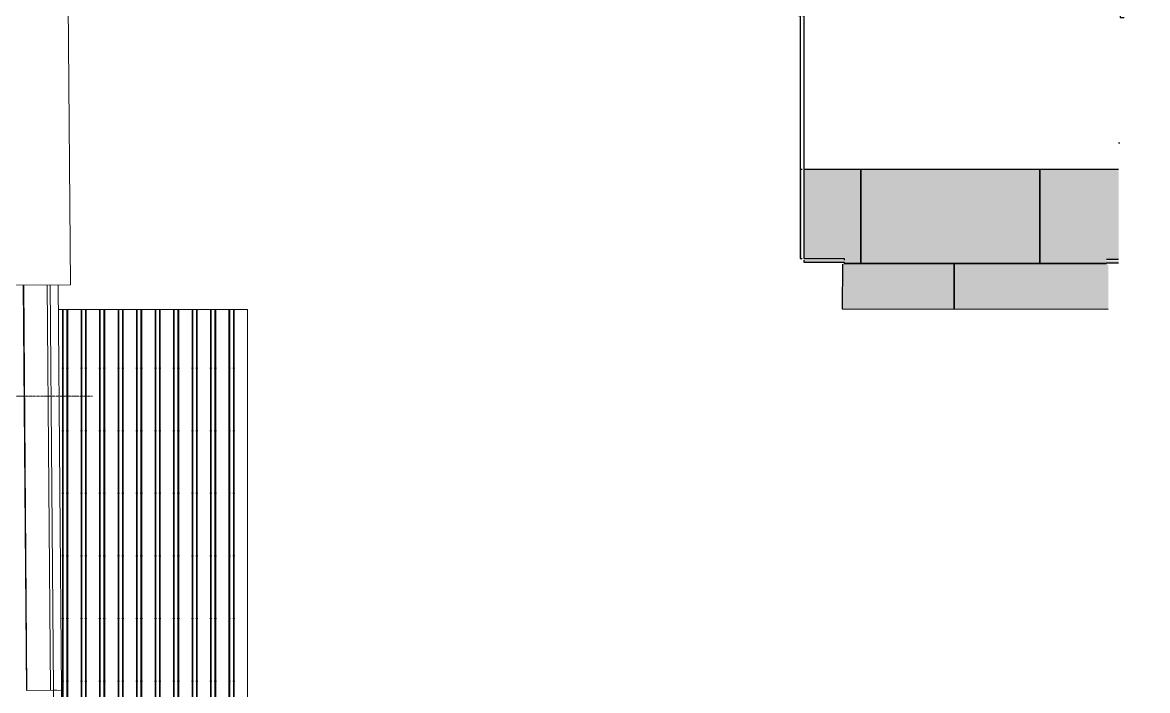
# Model space of a CAD drawing. Header units: millimetres. Extents: x -12447 to 83753, y -46415 to 46712.
# Drawn here: x 55557 to 62744, y 11067 to 15332 of the extents above; entities that cross this region are included whole.
import ezdxf
from ezdxf.xclip import XClip

# ---------------------------------------------------------------- set-up
doc = ezdxf.new("R2010")
doc.units = ezdxf.units.MM
doc.header["$XCLIPFRAME"] = 2
doc.linetypes.add('ADSK_Линия сетки', pattern=[25, 20, -2.5, 0, -2.5])
doc.layers.add('1_Сущ. кусты', color=7, linetype='Continuous')
for name, color, linetype, lineweight in [('_ Окна', 7, 'Continuous', 9), ('Крыша', 7, 'Continuous', 9), ('Крыша штриховка', 7, 'Continuous', 9), ('Окна', 7, 'Continuous', 9), ('Оси', 7, 'Continuous', 9), ('Стены внутренние', 7, 'Continuous', 18), ('Стены наружные', 7, 'Continuous', 18), ('Стены несущие', 7, 'Continuous', 30), ('Стены отделка', 7, 'Continuous', 30), ('Стены штриховка', 7, 'Continuous', 9)]:
    doc.layers.add(name, color=color, linetype=linetype, lineweight=lineweight)

# ---------------------------------------------------------------- blocks, each defined once
blk = doc.blocks.new('окно трехпол с фрамугой - 1840х2380 и 2390 _h___нов_ ОК-5-2265349-План полов 1-го этажа')
at = {"layer": '_ Окна', "lineweight": 18}
for p, q in [((-840.0000000000077, 135.0000000009862), (-920.0000000000072, 135.0000000009862)), ((-920.0000000000072, 135.0000000009862), (-920.0000000000072, 75.00000000098626)), ((-920.0000000000072, 75.00000000098626), (-860.0000000000078, 75.00000000098626)), ((-860.0000000000078, 95.00000000098626), (-860.0000000000078, 115.0000000009862)), ((-860.0000000000078, 115.0000000009862), (-840.0000000000077, 115.0000000009862)), ((-860.0000000000074, 95.00000000095855), (-840.000000000008, 95.00000000095848)), ((-840.0000000000082, 75.00000000098355), (-860.0000000000073, 75.00000000098362)), ((-840.0000000000077, 115.0000000009862), (-840.0000000000077, 135.0000000009862)), ((-840.0000000000082, 95.00000000095848), (-840.0000000000082, 75.00000000096156)), ((-420.0000000000078, 135.0000000009862), (-480.0000000000078, 135.0000000009862)), ((-480.0000000000078, 135.0000000009862), (-480.0000000000078, 115.0000000009862)), ((-480.0000000000078, 115.0000000009862), (-460.0000000000078, 115.0000000009862)), ((-480.0000000000084, 95.00000000095733), (-480.0000000000084, 75.00000000096206)), ((-460.0000000000083, 95.00000000095726), (-480.0000000000084, 95.00000000095733)), ((-460.0000000000083, 75.00000000098231), (-480.0000000000084, 75.00000000098238)), ((-460.0000000000078, 115.0000000009862), (-460.0000000000078, 95.00000000098281)), ((-460.0000000000078, 75.00000000098281), (-440.0000000000078, 75.00000000098281)), ((-440.0000000000078, 95.00000000098281), (-440.0000000000078, 115.0000000009862)), ((-440.0000000000078, 115.0000000009862), (-420.0000000000078, 115.0000000009862)), ((-440.0000000000069, 95.0000000009572), (-420.000000000008, 95.00000000095713)), ((-420.000000000008, 75.0000000009822), (-440.0000000000067, 75.00000000098225)), ((-420.0000000000078, 115.0000000009862), (-420.0000000000078, 135.0000000009862)), ((-420.000000000008, 95.00000000095713), (-420.000000000008, 75.00000000096021)), ((479.9999999999927, 135.0000000009862), (419.9999999999928, 135.0000000009862)), ((419.9999999999928, 135.0000000009862), (419.9999999999928, 115.0000000009862)), ((419.9999999999928, 115.0000000009862), (439.9999999999926, 115.0000000009862)), ((419.999999999992, 95.00000000095442), (419.9999999999919, 75.00000000095915)), ((439.9999999999922, 95.00000000095436), (419.999999999992, 95.00000000095442)), ((439.9999999999921, 75.00000000097941), (419.9999999999919, 75.00000000097947)), ((439.9999999999926, 115.0000000009862), (439.9999999999926, 95.00000000098626)), ((439.9999999999926, 75.00000000098626), (459.9999999999926, 75.00000000098626)), ((459.9999999999926, 95.00000000098626), (459.9999999999926, 115.0000000009862)), ((459.9999999999926, 115.0000000009862), (479.9999999999927, 115.0000000009862)), ((459.9999999999933, 95.00000000095429), (479.9999999999927, 95.00000000095422)), ((479.9999999999926, 75.00000000097928), (459.9999999999936, 75.00000000097936)), ((479.9999999999927, 115.0000000009862), (479.9999999999927, 135.0000000009862)), ((479.9999999999927, 95.00000000095422), (479.9999999999926, 75.0000000009573)), ((839.9999999999923, 135.0000000009862), (839.9999999999923, 115.0000000009862)), ((919.9999999999917, 135.0000000009862), (839.9999999999923, 135.0000000009862)), ((839.9999999999923, 115.0000000009862), (859.9999999999924, 115.0000000009862)), ((839.9999999999925, 95.00000000095307), (839.9999999999925, 75.0000000009578)), ((859.9999999999925, 95.000000000953), (839.9999999999925, 95.00000000095307)), ((859.9999999999924, 75.00000000097805), (839.9999999999923, 75.00000000097812)), ((859.9999999999924, 115.0000000009862), (859.9999999999924, 95.00000000098626)), ((859.9999999999924, 75.00000000098626), (919.9999999999917, 75.00000000098626)), ((919.9999999999917, 75.00000000098626), (919.9999999999917, 135.0000000009862))]:
    blk.add_line(p, q, dxfattribs=at)
at = {"layer": '_ Окна'}
for p, q in [((-900.0000000000077, 75.00000000098626), (-900.0000000000077, 135.0000000009862)), ((-860.0000000000072, 95.00000000095855), (-460.0000000000082, 95.00000000095726)), ((-840.0000000000142, 115.0000000009786), (-480.0000000000093, 115.0000000009774)), ((-440.0000000000067, 95.0000000009572), (439.9999999999922, 95.00000000095436)), ((-420.0000000000138, 115.0000000009772), (419.999999999991, 115.0000000009745)), ((459.9999999999936, 95.00000000095429), (859.9999999999925, 95.000000000953)), ((479.9999999999949, 115.0000000009743), (839.9999999999914, 115.0000000009732)), ((899.9999999999924, 75.00000000098626), (899.9999999999924, 135.0000000009862))]:
    blk.add_line(p, q, dxfattribs=at)
at = {"layer": 'Окна'}
for p, q in [((899.9999999999919, 555.0000000009851), (-895.000000000006, 555.0000000009851)), ((-895.000000000006, 555.0000000009851), (-895.000000000006, 135.0000000009862)), ((899.999999999992, 135.0000000009862), (899.999999999992, 555.0000000009851)), ((-895.000000000006, 135.0000000009862), (899.9999999999919, 135.0000000009862)), ((-480.0000000000084, 75.00000000098238), (-840.0000000000082, 75.00000000098355)), ((419.9999999999919, 75.00000000097947), (-420.000000000008, 75.0000000009822)), ((839.9999999999923, 75.00000000097812), (479.9999999999926, 75.00000000097928))]:
    blk.add_line(p, q, dxfattribs=at)
blk = doc.blocks.new('6')
at = {"layer": '1_Сущ. кусты', "true_color": 0xdddddd, "transparency": 33554661}
h = blk.add_hatch(color=254, dxfattribs=at)
h.dxf.hatch_style = 1
h.paths.add_polyline_path([(134.3198660092821, 55265.12125081748), (134.3198660092821, 55865.12125081748), (-1011.198854903596, 55865.12125081748), (-1011.198854903596, 55265.12125081748)])
h.paths.add_polyline_path([(-290.0282330342307, 53719.45688837986), (-290.0282330342307, 54319.45688837986), (-1435.546953947109, 54319.45688837986), (-1435.546953947109, 53719.45688837986)])
h = blk.add_hatch(color=254, dxfattribs=at)
h.dxf.hatch_style = 1
h.paths.add_polyline_path([(-5918.659279424377, 51319.45688837986), (-5918.659279424377, 51919.45688837986), (-7064.178000337255, 51919.45688837986), (-7064.178000337255, 51319.45688837986)])
h.paths.add_polyline_path([(-6017.621837598621, 53719.45688837986), (-6017.621837598621, 54319.45688837986), (-7163.140558511499, 54319.45688837986), (-7163.140558511499, 53719.45688837986)])
h.paths.add_polyline_path([(-5968.140558511499, 52519.45688837986), (-5968.140558511499, 53119.45688837986), (-7113.659279424377, 53119.45688837986), (-7113.659279424377, 52519.45688837986)])
h.paths.add_polyline_path([(-788.5656748599868, 51919.45688837986), (-788.5656748599868, 52519.45688837986), (-1934.084395772865, 52519.45688837986), (-1934.084395772865, 51919.45688837986)])
h.paths.add_polyline_path([(-838.0469539471087, 53119.45688837986), (-838.0469539471087, 53719.45688837986), (-1983.565674859987, 53719.45688837986), (-1983.565674859987, 53119.45688837986)])
h = blk.add_hatch(color=254, dxfattribs=at)
h.dxf.hatch_style = 1
h.paths.add_polyline_path([(-5370.640558511499, 51919.45688837986), (-5370.640558511499, 52519.45688837986), (-6516.159279424377, 52519.45688837986), (-6516.159279424377, 51919.45688837986)])
h.paths.add_polyline_path([(-4773.140558511499, 51319.45688837986), (-4773.140558511499, 51919.45688837986), (-5918.659279424377, 51919.45688837986), (-5918.659279424377, 51319.45688837986)])
h.paths.add_polyline_path([(-4872.103116685743, 53719.45688837986), (-4872.103116685743, 54319.45688837986), (-6017.621837598621, 54319.45688837986), (-6017.621837598621, 53719.45688837986)])
h.paths.add_polyline_path([(-5420.121837598621, 53119.45688837986), (-5420.121837598621, 53719.45688837986), (-6565.640558511499, 53719.45688837986), (-6565.640558511499, 53119.45688837986)])
h.paths.add_polyline_path([(-3726.584395772865, 53719.45688837986), (-3726.584395772865, 54319.45688837986), (-4872.103116685743, 54319.45688837986), (-4872.103116685743, 53719.45688837986)])
h.paths.add_polyline_path([(-3129.084395772865, 53119.45688837986), (-3129.084395772865, 53719.45688837986), (-4274.603116685743, 53719.45688837986), (-4274.603116685743, 53119.45688837986)])
h.paths.add_polyline_path([(-4274.603116685743, 53119.45688837986), (-4274.603116685743, 53719.45688837986), (-5420.121837598621, 53719.45688837986), (-5420.121837598621, 53119.45688837986)])
h.paths.add_polyline_path([(-3677.103116685743, 52519.45688837986), (-3677.103116685743, 53119.45688837986), (-4822.621837598621, 53119.45688837986), (-4822.621837598621, 52519.45688837986)])
h.paths.add_polyline_path([(-4822.621837598621, 52519.45688837986), (-4822.621837598621, 53119.45688837986), (-5968.140558511499, 53119.45688837986), (-5968.140558511499, 52519.45688837986)])
h.paths.add_polyline_path([(-4225.121837598621, 51919.45688837986), (-4225.121837598621, 52519.45688837986), (-5370.640558511499, 52519.45688837986), (-5370.640558511499, 51919.45688837986)])
h.paths.add_polyline_path([(-2581.065674859987, 53719.45688837986), (-2581.065674859987, 54319.45688837986), (-3726.584395772865, 54319.45688837986), (-3726.584395772865, 53719.45688837986)])
h.paths.add_polyline_path([(-1435.546953947109, 53719.45688837986), (-1435.546953947109, 54319.45688837986), (-2581.065674859987, 54319.45688837986), (-2581.065674859987, 53719.45688837986)])
h.paths.add_polyline_path([(-1983.565674859987, 53119.45688837986), (-1983.565674859987, 53719.45688837986), (-3129.084395772865, 53719.45688837986), (-3129.084395772865, 53119.45688837986)])
h.paths.add_polyline_path([(-1386.065674859987, 52519.45688837986), (-1386.065674859987, 53119.45688837986), (-2531.584395772865, 53119.45688837986), (-2531.584395772865, 52519.45688837986)])
h.paths.add_polyline_path([(-2531.584395772865, 52519.45688837986), (-2531.584395772865, 53119.45688837986), (-3677.103116685743, 53119.45688837986), (-3677.103116685743, 52519.45688837986)])
h.paths.add_polyline_path([(-1934.084395772865, 51919.45688837986), (-1934.084395772865, 52519.45688837986), (-3079.603116685743, 52519.45688837986), (-3079.603116685743, 51919.45688837986)])
h.paths.add_polyline_path([(-3079.603116685743, 51919.45688837986), (-3079.603116685743, 52519.45688837986), (-4225.121837598621, 52519.45688837986), (-4225.121837598621, 51919.45688837986)])
h.paths.add_polyline_path([(-2482.103116685743, 51319.45688837986), (-2482.103116685743, 51919.45688837986), (-3627.621837598621, 51919.45688837986), (-3627.621837598621, 51319.45688837986)])
h.paths.add_polyline_path([(-1336.584395772865, 51319.45688837986), (-1336.584395772865, 51919.45688837986), (-2482.103116685743, 51919.45688837986), (-2482.103116685743, 51319.45688837986)])
h.paths.add_polyline_path([(-3627.621837598621, 51319.45688837986), (-3627.621837598621, 51919.45688837986), (-4773.140558511499, 51919.45688837986), (-4773.140558511499, 51319.45688837986)])
h = blk.add_hatch(color=254, dxfattribs=at)
h.dxf.hatch_style = 1
h.paths.add_polyline_path([(-6516.159279424377, 51919.45688837986), (-6516.159279424377, 52519.45688837986), (-7661.678000337255, 52519.45688837986), (-7661.678000337255, 51919.45688837986)])
h.paths.add_polyline_path([(-6565.640558511499, 53119.45688837986), (-6565.640558511499, 53719.45688837986), (-7711.159279424377, 53719.45688837986), (-7711.159279424377, 53119.45688837986)])
h = blk.add_hatch(color=254, dxfattribs=at)
h.dxf.hatch_style = 1
h.paths.add_polyline_path([(-6417.196721250133, 48319.45688837986), (-6417.196721250133, 48919.45688837986), (-7562.715442163011, 48919.45688837986), (-7562.715442163011, 48319.45688837986)])
h.paths.add_polyline_path([(-6516.159279424377, 50719.45688837986), (-6516.159279424377, 51319.45688837986), (-7661.678000337255, 51319.45688837986), (-7661.678000337255, 50719.45688837986)])
h.paths.add_polyline_path([(-6466.678000337255, 49519.45688837986), (-6466.678000337255, 50119.45688837986), (-7612.196721250133, 50119.45688837986), (-7612.196721250133, 49519.45688837986)])
h.paths.add_polyline_path([(-1287.103116685743, 48919.45688837986), (-1287.103116685743, 49519.45688837986), (-2432.621837598621, 49519.45688837986), (-2432.621837598621, 48919.45688837986)])
h.paths.add_polyline_path([(-1336.584395772865, 50119.45688837986), (-1336.584395772865, 50719.45688837986), (-2482.103116685743, 50719.45688837986), (-2482.103116685743, 50119.45688837986)])
h = blk.add_hatch(color=254, dxfattribs=at)
h.dxf.hatch_style = 1
h.paths.add_polyline_path([(-5869.178000337255, 48919.45688837986), (-5869.178000337255, 49519.45688837986), (-7014.696721250133, 49519.45688837986), (-7014.696721250133, 48919.45688837986)])
h.paths.add_polyline_path([(-5271.678000337255, 48319.45688837986), (-5271.678000337255, 48919.45688837986), (-6417.196721250133, 48919.45688837986), (-6417.196721250133, 48319.45688837986)])
h.paths.add_polyline_path([(-5370.640558511499, 50719.45688837986), (-5370.640558511499, 51319.45688837986), (-6516.159279424377, 51319.45688837986), (-6516.159279424377, 50719.45688837986)])
h.paths.add_polyline_path([(-5918.659279424377, 50119.45688837986), (-5918.659279424377, 50719.45688837986), (-7064.178000337255, 50719.45688837986), (-7064.178000337255, 50119.45688837986)])
h.paths.add_polyline_path([(-4225.121837598621, 50719.45688837986), (-4225.121837598621, 51319.45688837986), (-5370.640558511499, 51319.45688837986), (-5370.640558511499, 50719.45688837986)])
h.paths.add_polyline_path([(-3627.621837598621, 50119.45688837986), (-3627.621837598621, 50719.45688837986), (-4773.140558511499, 50719.45688837986), (-4773.140558511499, 50119.45688837986)])
h.paths.add_polyline_path([(-4773.140558511499, 50119.45688837986), (-4773.140558511499, 50719.45688837986), (-5918.659279424377, 50719.45688837986), (-5918.659279424377, 50119.45688837986)])
h.paths.add_polyline_path([(-4175.640558511499, 49519.45688837986), (-4175.640558511499, 50119.45688837986), (-5321.159279424377, 50119.45688837986), (-5321.159279424377, 49519.45688837986)])
h.paths.add_polyline_path([(-5321.159279424377, 49519.45688837986), (-5321.159279424377, 50119.45688837986), (-6466.678000337255, 50119.45688837986), (-6466.678000337255, 49519.45688837986)])
h.paths.add_polyline_path([(-4723.659279424377, 48919.45688837986), (-4723.659279424377, 49519.45688837986), (-5869.178000337255, 49519.45688837986), (-5869.178000337255, 48919.45688837986)])
h.paths.add_polyline_path([(-3079.603116685743, 50719.45688837986), (-3079.603116685743, 51319.45688837986), (-4225.121837598621, 51319.45688837986), (-4225.121837598621, 50719.45688837986)])
h.paths.add_polyline_path([(-1934.084395772865, 50719.45688837986), (-1934.084395772865, 51319.45688837986), (-3079.603116685743, 51319.45688837986), (-3079.603116685743, 50719.45688837986)])
h.paths.add_polyline_path([(-2482.103116685743, 50119.45688837986), (-2482.103116685743, 50719.45688837986), (-3627.621837598621, 50719.45688837986), (-3627.621837598621, 50119.45688837986)])
h.paths.add_polyline_path([(-1884.603116685743, 49519.45688837986), (-1884.603116685743, 50119.45688837986), (-3030.121837598621, 50119.45688837986), (-3030.121837598621, 49519.45688837986)])
h.paths.add_polyline_path([(-3030.121837598621, 49519.45688837986), (-3030.121837598621, 50119.45688837986), (-4175.640558511499, 50119.45688837986), (-4175.640558511499, 49519.45688837986)])
h.paths.add_polyline_path([(-2432.621837598621, 48919.45688837986), (-2432.621837598621, 49519.45688837986), (-3578.140558511499, 49519.45688837986), (-3578.140558511499, 48919.45688837986)])
h.paths.add_polyline_path([(-3578.140558511499, 48919.45688837986), (-3578.140558511499, 49519.45688837986), (-4723.659279424377, 49519.45688837986), (-4723.659279424377, 48919.45688837986)])
h.paths.add_polyline_path([(-2980.640558511499, 48319.45688837986), (-2980.640558511499, 48919.45688837986), (-4126.159279424377, 48919.45688837986), (-4126.159279424377, 48319.45688837986)])
h.paths.add_polyline_path([(-1835.121837598621, 48319.45688837986), (-1835.121837598621, 48919.45688837986), (-2980.640558511499, 48919.45688837986), (-2980.640558511499, 48319.45688837986)])
h.paths.add_polyline_path([(-4126.159279424377, 48319.45688837986), (-4126.159279424377, 48919.45688837986), (-5271.678000337255, 48919.45688837986), (-5271.678000337255, 48319.45688837986)])
h = blk.add_hatch(color=254, dxfattribs=at)
h.dxf.hatch_style = 1
h.paths.add_polyline_path([(356.9530460528913, 50719.45688837986), (356.9530460528913, 51319.45688837986), (-788.5656748599868, 51319.45688837986), (-788.5656748599868, 50719.45688837986)])
h.paths.add_polyline_path([(-788.5656748599868, 50719.45688837986), (-788.5656748599868, 51319.45688837986), (-1934.084395772865, 51319.45688837986), (-1934.084395772865, 50719.45688837986)])
h = blk.add_hatch(color=254, dxfattribs=at)
h.dxf.hatch_style = 1
h.paths.add_polyline_path([(-7014.696721250133, 48919.45688837986), (-7014.696721250133, 49519.45688837986), (-8160.215442163011, 49519.45688837986), (-8160.215442163011, 48919.45688837986)])
h.paths.add_polyline_path([(-7064.178000337255, 50119.45688837986), (-7064.178000337255, 50719.45688837986), (-8209.696721250133, 50719.45688837986), (-8209.696721250133, 50119.45688837986)])
at = {"color": 8, "true_color": 0x787878}
for points in [[(134.3198660092821, 55265.12125081748), (134.3198660092821, 55865.12125081748), (-1011.198854903596, 55865.12125081748), (-1011.198854903596, 55265.12125081748)], [(-6017.621837598621, 53719.45688837986), (-6017.621837598621, 54319.45688837986), (-7163.140558511499, 54319.45688837986), (-7163.140558511499, 53719.45688837986)], [(-4872.103116685743, 53719.45688837986), (-4872.103116685743, 54319.45688837986), (-6017.621837598621, 54319.45688837986), (-6017.621837598621, 53719.45688837986)], [(-3726.584395772865, 53719.45688837986), (-3726.584395772865, 54319.45688837986), (-4872.103116685743, 54319.45688837986), (-4872.103116685743, 53719.45688837986)], [(-2581.065674859987, 53719.45688837986), (-2581.065674859987, 54319.45688837986), (-3726.584395772865, 54319.45688837986), (-3726.584395772865, 53719.45688837986)], [(-1435.546953947109, 53719.45688837986), (-1435.546953947109, 54319.45688837986), (-2581.065674859987, 54319.45688837986), (-2581.065674859987, 53719.45688837986)], [(-290.0282330342307, 53719.45688837986), (-290.0282330342307, 54319.45688837986), (-1435.546953947109, 54319.45688837986), (-1435.546953947109, 53719.45688837986)], [(-6565.640558511499, 53119.45688837986), (-6565.640558511499, 53719.45688837986), (-7711.159279424377, 53719.45688837986), (-7711.159279424377, 53119.45688837986)], [(-5420.121837598621, 53119.45688837986), (-5420.121837598621, 53719.45688837986), (-6565.640558511499, 53719.45688837986), (-6565.640558511499, 53119.45688837986)], [(-4274.603116685743, 53119.45688837986), (-4274.603116685743, 53719.45688837986), (-5420.121837598621, 53719.45688837986), (-5420.121837598621, 53119.45688837986)], [(-3129.084395772865, 53119.45688837986), (-3129.084395772865, 53719.45688837986), (-4274.603116685743, 53719.45688837986), (-4274.603116685743, 53119.45688837986)], [(-1983.565674859987, 53119.45688837986), (-1983.565674859987, 53719.45688837986), (-3129.084395772865, 53719.45688837986), (-3129.084395772865, 53119.45688837986)], [(-838.0469539471087, 53119.45688837986), (-838.0469539471087, 53719.45688837986), (-1983.565674859987, 53719.45688837986), (-1983.565674859987, 53119.45688837986)], [(-5968.140558511499, 52519.45688837986), (-5968.140558511499, 53119.45688837986), (-7113.659279424377, 53119.45688837986), (-7113.659279424377, 52519.45688837986)], [(-4822.621837598621, 52519.45688837986), (-4822.621837598621, 53119.45688837986), (-5968.140558511499, 53119.45688837986), (-5968.140558511499, 52519.45688837986)], [(-3677.103116685743, 52519.45688837986), (-3677.103116685743, 53119.45688837986), (-4822.621837598621, 53119.45688837986), (-4822.621837598621, 52519.45688837986)], [(-2531.584395772865, 52519.45688837986), (-2531.584395772865, 53119.45688837986), (-3677.103116685743, 53119.45688837986), (-3677.103116685743, 52519.45688837986)], [(-1386.065674859987, 52519.45688837986), (-1386.065674859987, 53119.45688837986), (-2531.584395772865, 53119.45688837986), (-2531.584395772865, 52519.45688837986)], [(-6516.159279424377, 51919.45688837986), (-6516.159279424377, 52519.45688837986), (-7661.678000337255, 52519.45688837986), (-7661.678000337255, 51919.45688837986)], [(-5370.640558511499, 51919.45688837986), (-5370.640558511499, 52519.45688837986), (-6516.159279424377, 52519.45688837986), (-6516.159279424377, 51919.45688837986)], [(-4225.121837598621, 51919.45688837986), (-4225.121837598621, 52519.45688837986), (-5370.640558511499, 52519.45688837986), (-5370.640558511499, 51919.45688837986)], [(-3079.603116685743, 51919.45688837986), (-3079.603116685743, 52519.45688837986), (-4225.121837598621, 52519.45688837986), (-4225.121837598621, 51919.45688837986)], [(-1934.084395772865, 51919.45688837986), (-1934.084395772865, 52519.45688837986), (-3079.603116685743, 52519.45688837986), (-3079.603116685743, 51919.45688837986)], [(-788.5656748599868, 51919.45688837986), (-788.5656748599868, 52519.45688837986), (-1934.084395772865, 52519.45688837986), (-1934.084395772865, 51919.45688837986)], [(-5918.659279424377, 51319.45688837986), (-5918.659279424377, 51919.45688837986), (-7064.178000337255, 51919.45688837986), (-7064.178000337255, 51319.45688837986)], [(-4773.140558511499, 51319.45688837986), (-4773.140558511499, 51919.45688837986), (-5918.659279424377, 51919.45688837986), (-5918.659279424377, 51319.45688837986)], [(-3627.621837598621, 51319.45688837986), (-3627.621837598621, 51919.45688837986), (-4773.140558511499, 51919.45688837986), (-4773.140558511499, 51319.45688837986)], [(-2482.103116685743, 51319.45688837986), (-2482.103116685743, 51919.45688837986), (-3627.621837598621, 51919.45688837986), (-3627.621837598621, 51319.45688837986)], [(-1336.584395772865, 51319.45688837986), (-1336.584395772865, 51919.45688837986), (-2482.103116685743, 51919.45688837986), (-2482.103116685743, 51319.45688837986)], [(-6516.159279424377, 50719.45688837986), (-6516.159279424377, 51319.45688837986), (-7661.678000337255, 51319.45688837986), (-7661.678000337255, 50719.45688837986)], [(-5370.640558511499, 50719.45688837986), (-5370.640558511499, 51319.45688837986), (-6516.159279424377, 51319.45688837986), (-6516.159279424377, 50719.45688837986)], [(-4225.121837598621, 50719.45688837986), (-4225.121837598621, 51319.45688837986), (-5370.640558511499, 51319.45688837986), (-5370.640558511499, 50719.45688837986)], [(-3079.603116685743, 50719.45688837986), (-3079.603116685743, 51319.45688837986), (-4225.121837598621, 51319.45688837986), (-4225.121837598621, 50719.45688837986)], [(-1934.084395772865, 50719.45688837986), (-1934.084395772865, 51319.45688837986), (-3079.603116685743, 51319.45688837986), (-3079.603116685743, 50719.45688837986)], [(-788.5656748599868, 50719.45688837986), (-788.5656748599868, 51319.45688837986), (-1934.084395772865, 51319.45688837986), (-1934.084395772865, 50719.45688837986)], [(356.9530460528913, 50719.45688837986), (356.9530460528913, 51319.45688837986), (-788.5656748599868, 51319.45688837986), (-788.5656748599868, 50719.45688837986)], [(-7064.178000337255, 50119.45688837986), (-7064.178000337255, 50719.45688837986), (-8209.696721250133, 50719.45688837986), (-8209.696721250133, 50119.45688837986)], [(-5918.659279424377, 50119.45688837986), (-5918.659279424377, 50719.45688837986), (-7064.178000337255, 50719.45688837986), (-7064.178000337255, 50119.45688837986)], [(-4773.140558511499, 50119.45688837986), (-4773.140558511499, 50719.45688837986), (-5918.659279424377, 50719.45688837986), (-5918.659279424377, 50119.45688837986)], [(-3627.621837598621, 50119.45688837986), (-3627.621837598621, 50719.45688837986), (-4773.140558511499, 50719.45688837986), (-4773.140558511499, 50119.45688837986)], [(-2482.103116685743, 50119.45688837986), (-2482.103116685743, 50719.45688837986), (-3627.621837598621, 50719.45688837986), (-3627.621837598621, 50119.45688837986)], [(-1336.584395772865, 50119.45688837986), (-1336.584395772865, 50719.45688837986), (-2482.103116685743, 50719.45688837986), (-2482.103116685743, 50119.45688837986)], [(-6466.678000337255, 49519.45688837986), (-6466.678000337255, 50119.45688837986), (-7612.196721250133, 50119.45688837986), (-7612.196721250133, 49519.45688837986)], [(-5321.159279424377, 49519.45688837986), (-5321.159279424377, 50119.45688837986), (-6466.678000337255, 50119.45688837986), (-6466.678000337255, 49519.45688837986)], [(-4175.640558511499, 49519.45688837986), (-4175.640558511499, 50119.45688837986), (-5321.159279424377, 50119.45688837986), (-5321.159279424377, 49519.45688837986)], [(-3030.121837598621, 49519.45688837986), (-3030.121837598621, 50119.45688837986), (-4175.640558511499, 50119.45688837986), (-4175.640558511499, 49519.45688837986)], [(-1884.603116685743, 49519.45688837986), (-1884.603116685743, 50119.45688837986), (-3030.121837598621, 50119.45688837986), (-3030.121837598621, 49519.45688837986)], [(-7014.696721250133, 48919.45688837986), (-7014.696721250133, 49519.45688837986), (-8160.215442163011, 49519.45688837986), (-8160.215442163011, 48919.45688837986)], [(-5869.178000337255, 48919.45688837986), (-5869.178000337255, 49519.45688837986), (-7014.696721250133, 49519.45688837986), (-7014.696721250133, 48919.45688837986)], [(-4723.659279424377, 48919.45688837986), (-4723.659279424377, 49519.45688837986), (-5869.178000337255, 49519.45688837986), (-5869.178000337255, 48919.45688837986)], [(-3578.140558511499, 48919.45688837986), (-3578.140558511499, 49519.45688837986), (-4723.659279424377, 49519.45688837986), (-4723.659279424377, 48919.45688837986)], [(-2432.621837598621, 48919.45688837986), (-2432.621837598621, 49519.45688837986), (-3578.140558511499, 49519.45688837986), (-3578.140558511499, 48919.45688837986)], [(-1287.103116685743, 48919.45688837986), (-1287.103116685743, 49519.45688837986), (-2432.621837598621, 49519.45688837986), (-2432.621837598621, 48919.45688837986)], [(-6417.196721250133, 48319.45688837986), (-6417.196721250133, 48919.45688837986), (-7562.715442163011, 48919.45688837986), (-7562.715442163011, 48319.45688837986)], [(-5271.678000337255, 48319.45688837986), (-5271.678000337255, 48919.45688837986), (-6417.196721250133, 48919.45688837986), (-6417.196721250133, 48319.45688837986)], [(-4126.159279424377, 48319.45688837986), (-4126.159279424377, 48919.45688837986), (-5271.678000337255, 48919.45688837986), (-5271.678000337255, 48319.45688837986)], [(-2980.640558511499, 48319.45688837986), (-2980.640558511499, 48919.45688837986), (-4126.159279424377, 48919.45688837986), (-4126.159279424377, 48319.45688837986)], [(-1835.121837598621, 48319.45688837986), (-1835.121837598621, 48919.45688837986), (-2980.640558511499, 48919.45688837986), (-2980.640558511499, 48319.45688837986)]]:
    blk.add_lwpolyline(points, close=True, dxfattribs=at)

msp = doc.modelspace()

# ---------------------------------------------------------------- hatches: boundary and pattern name
at = {"layer": 'Крыша штриховка'}
h = msp.add_hatch(dxfattribs=at)
h.set_pattern_fill('FP_17', color=256, style=0, pattern_type=2)
h.set_pattern_definition([(90, (63494.288, -43274.581), (-354.531, 2.170876271742551e-14), [400, 0, 0, 0]), (90, (63409.594, -43274.581), (-354.531, 2.170876271742551e-14), [400, 0, 0, 0]), (90, (63404.67, -43274.581), (-354.531, 2.170876271742551e-14), [400, 0, 0, 0]), (90, (63527.77099999999, -43274.581), (-354.531, 2.170876271742551e-14), [400, 0, 0, 0]), (90, (63522.847, -43274.581), (-354.531, 2.170876271742551e-14), [400, 0, 0, 0]), (90, (63499.212, -43274.581), (-354.531, 2.170876271742551e-14), [400, 0, 0, 0]), (90, (63381.035, -43274.581), (-354.531, 2.170876271742551e-14), [400, 0, 0, 0]), (90, (63262.858, -43274.581), (-354.531, 2.170876271742551e-14), [400, 0, 0, 0]), (90, (63257.934, -43274.581), (-354.531, 2.170876271742551e-14), [400, 0, 0, 0]), (90, (63173.24, -43274.581), (-354.531, 2.170876271742551e-14), [400, 0, 0, 0]), (90, (63376.111, -43274.581), (-354.531, 2.170876271742551e-14), [400, 0, 0, 0]), (90, (63291.417, -43274.581), (-354.531, 2.170876271742551e-14), [400, 0, 0, 0]), (90, (63286.49299999999, -43274.581), (-354.531, 2.170876271742551e-14), [400, 0, 0, 0])])
h.paths.add_polyline_path([(55824.95754761684, 8720.419181581989), (56994.11020610302, 8720.419181581989), (56994.11020610302, 13500.41918158199), (55786.29826654401, 13500.41918158199), (55819.27232335943, 9423.364792475348)])

# ---------------------------------------------------------------- linework, layer by layer
at = {"layer": 'Крыша'}
for p in [(55786.29826654395, 13500.41918158198), (56994.11020610292, 8720.41918158198)]:
    msp.add_line(p, (56994.11020610297, 13500.41918158198), dxfattribs=at)
at = {"layer": 'Оси', "linetype": 'ADSK_Линия сетки'}
msp.add_line((-11646.56974931911, 12944.99999999961), (56004.85287801159, 12944.99999999939), dxfattribs=at)
at = {"layer": 'Стены внутренние'}
msp.add_line((55775.97010132518, 11067.90662188725), (55755.97075540455, 11067.74487286314), dxfattribs=at)
at = {"layer": 'Стены наружные'}
for p, q in [((55805.96846612679, 11068.31099444751), (55819.27232335937, 9423.364792475339)), ((55755.97140950531, 11067.74487286315), (55769.27395855776, 9422.960419915054))]:
    msp.add_line(p, q, dxfattribs=at)
at = {"layer": 'Стены несущие'}
msp.add_line((55585.25628266929, 11066.52593705495), (55564.31854718844, 13655.35772132496), dxfattribs=at)
at = {"layer": 'Стены отделка', "lineweight": 9}
for p, q in [((55585.97566099977, 11066.53175518234), (55565.03792551893, 13655.36353945236)), ((55735.03236584436, 13656.73840615726), (55755.97010132518, 11067.90662188723)), ((55785.03073064595, 13657.14277871753), (55805.96846612679, 11068.31099444751)), ((55585.97566099979, 11066.53175518236), (55805.9684661268, 11068.31099444751))]:
    msp.add_line(p, q, dxfattribs=at)
at = {"layer": 'Стены штриховка'}
msp.add_line((55715.03301992371, 13656.57665713318), (55735.97075540456, 11067.74487286311), dxfattribs=at)

# ---------------------------------------------------------------- block references
at = {"color": 8, "true_color": 0x787878}
ref = msp.add_blockref('6', (64638.61807817381, -39925.25142436063), dxfattribs=at)
XClip(ref).set_block_clipping_path([(-1894.2733468965598, 56834.89199728511), (-1924.2733468965453, 56834.89199728511), (-1924.2733468965453, 56790.89199728511), (-1930.7733468965453, 56790.89199728511), (-1930.7733468965453, 56774.39199728511), (-1957.773346896538, 56774.39199728511), (-1957.773346896538, 56762.89199728511), (-1964.273346896538, 56762.89199728511), (-1964.8978509125664, 56834.89199728511), (-2044.2733468965453, 56834.89199728511), (-2044.2733468965453, 56849.89199728513), (-2056.2733468965453, 56849.89199728511), (-2056.2733468965453, 57766.89229216141), (-2069.2733468965453, 57766.89229216141), (-2069.2733468965453, 56849.89199728511), (-2079.2733468965453, 56849.89199728511), (-2079.2733468965453, 57766.89229216141), (-3035.5955972158263, 57766.89229216141), (-3035.5955972158263, 57776.89229216141), (-2056.2733468965453, 57776.89229216144), (-2056.2733468965453, 57789.89229216141), (-3035.5955972158263, 57789.89229216141), (-3035.5955972158117, 57801.89229216141), (-3886.954581064456, 57801.892292161414), (-3214.730102164707, 57413.78330831278), (-3217.980102164707, 57408.15414318818), (-3208.0208100211894, 57402.40414318818), (-3221.5208100211894, 57379.021457286), (-3211.5615178776716, 57373.271457286), (-3214.8115178776716, 57367.6422921614), (-3966.9545810644668, 57801.892292161414), (-4065.59559721583, 57801.89229216138), (-4065.59559721583, 57789.892292161414), (-4090.595597215837, 57789.892292161414), (-4090.595597215837, 57776.892292161414), (-4065.59559721583, 57776.892292161414), (-4065.59559721583, 57766.892292161414), (-4090.595597215837, 57766.892292161414), (-4090.595597215837, 56332.95459068156), (-4100.595597215837, 56332.95459068156), (-4100.595597215859, 57789.892292161385), (-4113.595597215837, 57789.892292161414), (-4113.595597215837, 56332.95459068156), (-4125.595597215837, 56332.95459068156), (-4125.595597215837, 56216.993066454495), (-3701.3455972158263, 55482.170511343385), (-3706.9747623404255, 55478.920511343385), (-3712.7247623404255, 55488.87980348692), (-3736.1074482426047, 55475.37980348692), (-3741.8574482426047, 55485.339095630436), (-3747.4866133672112, 55482.089095630436), (-4125.595597215837, 56136.99306645451), (-4125.595597215866, 55302.95459068157), (-4113.595597215837, 55302.95459068156), (-4113.595597215837, 53750.26512104775), (-4100.595597215848, 53750.23867621555), (-4100.595597215837, 55302.95459068156), (-4090.595597215837, 55302.95459068156), (-4090.595597215837, 53750.21833403694), (-3832.309351161217, 53749.69292354194), (-3832.3296932974845, 53739.69294423209), (-4090.595597215837, 53740.21831334675), (-4090.595597215837, 53727.21828644951), (-3832.3561380742685, 53726.692971129276), (-3832.3805486382553, 53714.69299595746), (-3843.382889458495, 53714.71537711497), (-3843.9626403494112, 53429.71596678486), (-2144.9661556058345, 53426.25983778963), (-2144.3864047145253, 53711.25924812043), (-2156.3863798858947, 53711.28365868426), (-2156.3619693213113, 53723.28363385608), (-2079.273346896516, 53723.12681880346), (-2079.273346896567, 53736.126845700695), (-2156.335524544491, 53736.28360695889), (-2156.315182408216, 53746.283586268735), (-2079.273346896567, 53746.126866390885), (-2079.273346896567, 54489.89199728511), (-2071.3365005891974, 54489.89199728511), (-2071.3365005891974, 55291.72283824673), (-2079.27334689656, 55291.72283824673), (-2079.27334689656, 55819.89199728511), (-2069.27334689656, 55819.89199728511), (-2069.27334689656, 55291.72283824673), (-2069.270237226301, 55289.90148325119), (-2044.2733468965598, 55289.876464692265), (-2044.2733468965598, 55291.72283824673), (-2056.27334689656, 55291.72283824673), (-2056.2733468965453, 55819.89199728511), (-2044.2733468965598, 55819.891997285114), (-2044.2733468965598, 55834.89199728511), (-1964.2733468965453, 55834.89199728511), (-1964.2733468965453, 55906.89199728511), (-1957.7733468965453, 55906.89199728511), (-1957.7733468965453, 55895.39199728511), (-1930.7733468965453, 55895.39199728511), (-1930.7733468965453, 55878.89199728511), (-1924.2733468965453, 55878.89199728511), (-1924.2733468965453, 55834.89199728511), (-1894.2733468965598, 55834.89199728511), (-1894.2733468965598, 55935.85352151215), (-1921.0233468965453, 55889.52116240971), (-1926.6525120211445, 55892.77116240971), (-1920.9025120211445, 55902.730454553224), (-1944.285197923331, 55916.230454553224), (-1938.535197923331, 55926.18974669675), (-1944.1643630479157, 55929.43974669675), (-1894.2733468965598, 56015.85352151215)])
at = {"layer": 'Окна', "rotation": 270.4633818725635}
msp.add_blockref('окно трехпол с фрамугой - 1840х2380 и 2390 _h___нов_ ОК-5-2265349-План полов 1-го этажа', (55302.04818061566, 14553.26598769616), dxfattribs=at)

doc.saveas('drawing.dxf')
